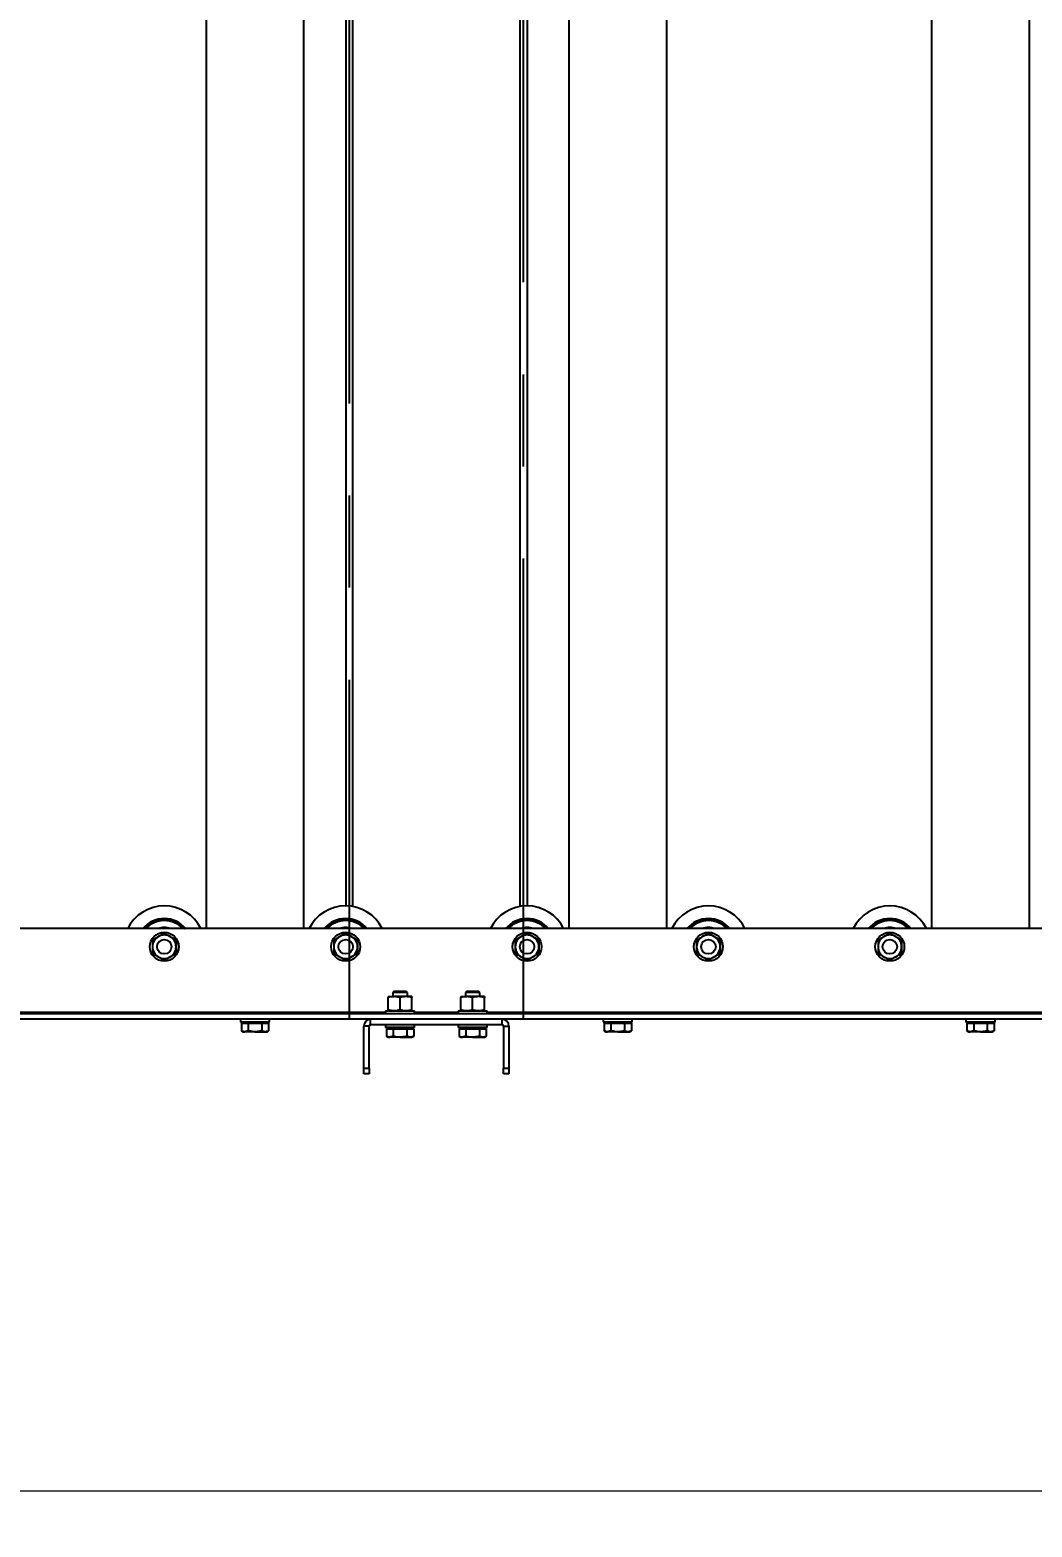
# Model space of a CAD drawing. Header units: millimetres. Extents: x 15 to 415, y 5 to 292.
# Drawn here: x 255.7 to 283.33, y 154.95 to 196.22 of the extents above; entities that cross this region are included whole.
import ezdxf

# ---------------------------------------------------------------- set-up
doc = ezdxf.new("R2010")
doc.units = ezdxf.units.MM
doc.linetypes.add('CENTERX2', pattern=[20.32, 12.7, -2.54, 2.54, -2.54])
doc.styles.add('SLDTEXTSTYLE0', font='TXT', dxfattribs={"width": 0.75})
doc.dimstyles.new('SLDDIMSTYLE0', dxfattribs={"dimtxt": 3.5, "dimasz": 3.302, "dimexe": 0, "dimexo": 0.0625, "dimgap": 0.875, "dimtad": 1, "dimlfac": 20, "dimrnd": 1e-09, "dimzin": 4, "dimdsep": 46, "dimtxsty": 'SLDTEXTSTYLE0', "dimsah": 1, "dimcen": 0.09, "dimadec": 0, "dimazin": 1, "dimtfac": 1, "dimtofl": 0, "dimtmove": 0, "dimatfit": 3, "dimfxl": 0, "dimfrac": 2, "dimtolj": 1, "dimtzin": 12, "dimarcsym": 0})

# ---------------------------------------------------------------- blocks, each defined once
blk = doc.blocks.new('_D_2')
at = {"color": 7, "linetype": 'Continuous', "lineweight": 0}
for p, q in [((66.907, 167.949), (66.907, 154.949)), ((366.907, 167.949), (366.907, 154.949)), ((66.907, 155.949), (366.907, 155.949))]:
    blk.add_line(p, q, dxfattribs=at)
at = {"color": 7, "linetype": 'Continuous', "lineweight": 18}
for points in [[(66.907, 155.949), (70.209, 155.441), (70.209, 156.457)], [(366.907, 155.949), (363.605, 156.457), (363.605, 155.441)]]:
    blk.add_solid(points, dxfattribs=at)
at = {"color": 7, "linetype": 'Continuous', "lineweight": 18, "insert": (208.503, 160.461), "char_height": 3.5, "attachment_point": 1, "style": 'SLDTEXTSTYLE0'}
blk.add_mtext('6000.00', dxfattribs=at)

msp = doc.modelspace()

# ---------------------------------------------------------------- linework, layer by layer
at = {"color": 7, "linetype": 'CENTERX2'}
for p, q in [((264.50637, 218.9489), (264.50637, 168.9489)), ((269.30837, 168.9489), (269.30837, 218.9489))]:
    msp.add_line(p, q, dxfattribs=at)
at = {"color": 7, "linetype": 'Continuous', "lineweight": 25}
for p, q in [((260.55737, 216.4489), (260.55737, 171.4489)), ((263.25737, 171.4489), (263.25737, 216.4489)), ((270.55737, 216.4489), (270.55737, 171.4489)), ((273.25737, 171.4489), (273.25737, 216.4489)), ((280.55737, 216.4489), (280.55737, 171.4489)), ((283.25737, 171.4489), (283.25737, 216.4489)), ((264.40737, 215.8239), (264.40737, 172.0739)), ((269.40737, 215.8239), (269.40737, 172.0739)), ((366.75737, 171.4489), (217.05737, 171.4489)), ((259.40737, 171.32417), (259.56987, 171.23035)), ((264.40737, 171.32417), (264.56987, 171.23035)), ((269.40737, 171.32417), (269.56987, 171.23035)), ((274.40737, 171.32417), (274.56987, 171.23035)), ((279.40737, 171.32417), (279.56987, 171.23035)), ((265.73509, 169.7189), (265.70737, 169.69117)), ((265.70737, 169.69117), (265.70737, 169.5739)), ((265.90737, 169.69117), (265.70737, 169.69117)), ((265.90737, 169.7189), (265.73509, 169.7189)), ((266.07964, 169.7189), (265.90737, 169.7189)), ((266.10737, 169.69117), (265.90737, 169.69117)), ((266.10737, 169.69117), (266.07964, 169.7189)), ((266.10737, 169.5739), (266.10737, 169.69117)), ((267.73509, 169.7189), (267.70737, 169.69117)), ((267.70737, 169.69117), (267.70737, 169.5739)), ((267.90737, 169.69117), (267.70737, 169.69117)), ((267.90737, 169.7189), (267.73509, 169.7189)), ((268.07964, 169.7189), (267.90737, 169.7189)), ((268.10737, 169.69117), (267.90737, 169.69117)), ((268.10737, 169.69117), (268.07964, 169.7189)), ((268.10737, 169.5739), (268.10737, 169.69117)), ((265.58237, 169.5739), (265.74487, 169.5739)), ((265.58237, 169.20792), (265.58237, 169.54487)), ((266.06987, 169.5739), (265.74487, 169.5739)), ((265.90737, 169.20792), (265.90737, 169.54487)), ((266.23237, 169.5739), (266.06987, 169.5739)), ((266.23237, 169.20792), (266.23237, 169.54487)), ((267.58237, 169.5739), (267.74487, 169.5739)), ((267.58237, 169.20792), (267.58237, 169.54487)), ((268.06987, 169.5739), (267.74487, 169.5739)), ((267.90737, 169.20792), (267.90737, 169.54487)), ((268.23237, 169.5739), (268.06987, 169.5739)), ((268.23237, 169.20792), (268.23237, 169.54487)), ((366.75737, 169.0989), (217.05737, 169.0989)), ((366.75737, 168.9489), (217.05737, 168.9489)), ((261.50737, 168.9489), (261.50737, 168.8689)), ((261.90737, 168.8689), (261.50737, 168.8689)), ((261.53209, 168.8389), (261.53209, 168.63292)), ((261.53209, 168.8389), (261.62591, 168.8389)), ((261.58237, 168.8689), (261.58237, 168.8389)), ((261.62591, 168.8389), (261.71973, 168.8389)), ((261.71973, 168.8389), (261.71973, 168.63292)), ((261.71973, 168.8389), (261.90737, 168.8389)), ((262.30737, 168.8689), (261.90737, 168.8689)), ((261.90737, 168.8389), (262.095, 168.8389)), ((262.095, 168.8389), (262.095, 168.63292)), ((262.095, 168.8389), (262.18882, 168.8389)), ((262.18882, 168.8389), (262.28264, 168.8389)), ((262.23237, 168.8389), (262.23237, 168.8689)), ((262.28264, 168.8389), (262.28264, 168.63292)), ((262.30737, 168.8689), (262.30737, 168.9489)), ((268.72054, 168.9489), (265.0942, 168.9489)), ((265.0942, 168.7989), (265.0942, 168.9489)), ((265.50737, 169.1789), (265.50737, 169.0989)), ((265.50737, 169.1789), (265.90737, 169.1789)), ((265.90737, 169.1789), (266.30737, 169.1789)), ((266.30737, 169.0989), (266.30737, 169.1789)), ((267.50737, 169.1789), (267.50737, 169.0989)), ((267.50737, 169.1789), (267.90737, 169.1789)), ((267.90737, 169.1789), (268.30737, 169.1789)), ((268.30737, 169.0989), (268.30737, 169.1789)), ((268.72054, 168.7989), (268.72054, 168.9489)), ((271.50737, 168.9489), (271.50737, 168.8689)), ((271.90737, 168.8689), (271.50737, 168.8689)), ((271.53209, 168.8389), (271.53209, 168.63292)), ((271.53209, 168.8389), (271.62591, 168.8389)), ((271.58237, 168.8689), (271.58237, 168.8389)), ((271.62591, 168.8389), (271.71973, 168.8389)), ((271.71973, 168.8389), (271.71973, 168.63292)), ((271.71973, 168.8389), (271.90737, 168.8389)), ((272.30737, 168.8689), (271.90737, 168.8689)), ((271.90737, 168.8389), (272.095, 168.8389)), ((272.095, 168.8389), (272.095, 168.63292)), ((272.095, 168.8389), (272.18882, 168.8389)), ((272.18882, 168.8389), (272.28264, 168.8389)), ((272.23237, 168.8389), (272.23237, 168.8689)), ((272.28264, 168.8389), (272.28264, 168.63292)), ((272.30737, 168.8689), (272.30737, 168.9489)), ((281.50737, 168.9489), (281.50737, 168.8689)), ((281.90737, 168.8689), (281.50737, 168.8689)), ((281.53209, 168.8389), (281.53209, 168.63292)), ((281.53209, 168.8389), (281.62591, 168.8389)), ((281.58237, 168.8689), (281.58237, 168.8389)), ((281.62591, 168.8389), (281.71973, 168.8389)), ((281.71973, 168.8389), (281.71973, 168.63292)), ((281.71973, 168.8389), (281.90737, 168.8389)), ((282.30737, 168.8689), (281.90737, 168.8689)), ((281.90737, 168.8389), (282.095, 168.8389)), ((282.095, 168.8389), (282.095, 168.63292)), ((282.095, 168.8389), (282.18882, 168.8389)), ((282.18882, 168.8389), (282.28264, 168.8389)), ((282.23237, 168.8389), (282.23237, 168.8689)), ((282.28264, 168.8389), (282.28264, 168.63292)), ((282.30737, 168.8689), (282.30737, 168.9489)), ((261.53209, 168.63292), (261.58237, 168.6039)), ((261.58237, 168.6039), (261.62591, 168.6039)), ((261.71973, 168.63292), (261.62591, 168.6039)), ((261.90737, 168.6039), (261.62591, 168.6039)), ((261.90737, 168.6039), (262.18882, 168.6039)), ((262.18882, 168.6039), (262.23237, 168.6039)), ((262.23237, 168.6039), (262.28264, 168.63292)), ((265.05737, 168.76207), (264.90737, 168.76207)), ((264.90737, 167.5989), (264.90737, 168.76207)), ((265.05737, 167.5989), (265.05737, 168.76207)), ((268.72054, 168.7989), (265.0942, 168.7989)), ((265.50737, 168.7989), (265.50737, 168.7189)), ((265.90737, 168.7189), (265.50737, 168.7189)), ((265.53209, 168.6889), (265.53209, 168.48292)), ((265.53209, 168.6889), (265.62591, 168.6889)), ((265.53209, 168.48292), (265.58237, 168.4539)), ((265.58237, 168.7189), (265.58237, 168.6889)), ((265.58237, 168.4539), (265.62591, 168.4539)), ((265.62591, 168.6889), (265.71973, 168.6889)), ((265.71973, 168.48292), (265.62591, 168.4539)), ((265.90737, 168.4539), (265.62591, 168.4539)), ((265.71973, 168.6889), (265.71973, 168.48292)), ((265.71973, 168.6889), (265.90737, 168.6889)), ((266.30737, 168.7189), (265.90737, 168.7189)), ((265.90737, 168.6889), (266.095, 168.6889)), ((265.90737, 168.4539), (266.18882, 168.4539)), ((266.095, 168.6889), (266.095, 168.48292)), ((266.095, 168.6889), (266.18882, 168.6889)), ((266.18882, 168.6889), (266.28264, 168.6889)), ((266.18882, 168.4539), (266.23237, 168.4539)), ((266.23237, 168.6889), (266.23237, 168.7189)), ((266.23237, 168.4539), (266.28264, 168.48292)), ((266.28264, 168.6889), (266.28264, 168.48292)), ((266.30737, 168.7189), (266.30737, 168.7989)), ((267.50737, 168.7989), (267.50737, 168.7189)), ((267.90737, 168.7189), (267.50737, 168.7189)), ((267.53209, 168.6889), (267.53209, 168.48292)), ((267.53209, 168.6889), (267.62591, 168.6889)), ((267.53209, 168.48292), (267.58237, 168.4539)), ((267.58237, 168.7189), (267.58237, 168.6889)), ((267.58237, 168.4539), (267.62591, 168.4539)), ((267.62591, 168.6889), (267.71973, 168.6889)), ((267.71973, 168.48292), (267.62591, 168.4539)), ((267.90737, 168.4539), (267.62591, 168.4539)), ((267.71973, 168.6889), (267.71973, 168.48292)), ((267.71973, 168.6889), (267.90737, 168.6889)), ((268.30737, 168.7189), (267.90737, 168.7189)), ((267.90737, 168.6889), (268.095, 168.6889)), ((267.90737, 168.4539), (268.18882, 168.4539)), ((268.095, 168.6889), (268.095, 168.48292)), ((268.095, 168.6889), (268.18882, 168.6889)), ((268.18882, 168.6889), (268.28264, 168.6889)), ((268.18882, 168.4539), (268.23237, 168.4539)), ((268.23237, 168.6889), (268.23237, 168.7189)), ((268.23237, 168.4539), (268.28264, 168.48292)), ((268.28264, 168.6889), (268.28264, 168.48292)), ((268.30737, 168.7189), (268.30737, 168.7989)), ((268.75737, 168.76207), (268.90737, 168.76207)), ((268.75737, 168.76207), (268.75737, 167.5989)), ((268.90737, 168.76207), (268.90737, 167.5989)), ((271.53209, 168.63292), (271.58237, 168.6039)), ((271.58237, 168.6039), (271.62591, 168.6039)), ((271.71973, 168.63292), (271.62591, 168.6039)), ((271.90737, 168.6039), (271.62591, 168.6039)), ((271.90737, 168.6039), (272.18882, 168.6039)), ((272.18882, 168.6039), (272.23237, 168.6039)), ((272.23237, 168.6039), (272.28264, 168.63292)), ((281.53209, 168.63292), (281.58237, 168.6039)), ((281.58237, 168.6039), (281.62591, 168.6039)), ((281.71973, 168.63292), (281.62591, 168.6039)), ((281.90737, 168.6039), (281.62591, 168.6039)), ((281.90737, 168.6039), (282.18882, 168.6039)), ((282.18882, 168.6039), (282.23237, 168.6039)), ((282.23237, 168.6039), (282.28264, 168.63292)), ((264.90737, 167.5989), (265.05737, 167.5989)), ((264.90737, 167.4489), (264.90737, 167.5989)), ((265.05737, 167.5989), (265.05737, 167.4489)), ((268.75737, 167.5989), (268.90737, 167.5989)), ((268.75737, 167.4489), (268.75737, 167.5989)), ((268.90737, 167.5989), (268.90737, 167.4489)), ((265.05737, 167.4489), (264.90737, 167.4489)), ((268.90737, 167.4489), (268.75737, 167.4489))]:
    msp.add_line(p, q, dxfattribs=at)
at = {"color": 8, "linetype": 'Continuous', "lineweight": 25}
for p, q in [((264.5942, 215.83952), (264.5942, 172.05827)), ((269.22054, 172.05827), (269.22054, 215.83952)), ((265.50737, 169.13573), (228.30737, 169.13573)), ((267.50737, 169.13573), (266.30737, 169.13573)), ((315.50737, 169.13573), (268.30737, 169.13573))]:
    msp.add_line(p, q, dxfattribs=at)
at = {"color": 7, "linetype": 'Continuous', "lineweight": 25}
for centre, radius in [((259.40737, 170.9489), 0.4), ((264.40737, 170.9489), 0.4), ((269.40737, 170.9489), 0.4), ((274.40737, 170.9489), 0.4), ((279.40737, 170.9489), 0.4), ((259.40737, 170.9489), 0.2), ((264.40737, 170.9489), 0.2), ((269.40737, 170.9489), 0.2), ((274.40737, 170.9489), 0.2), ((279.40737, 170.9489), 0.2)]:
    msp.add_circle(centre, radius, dxfattribs=at)
for centre, radius, start, end in [((259.40737, 170.9489), 1.125, 26.3878, 153.6122), ((259.40737, 170.9489), 0.775, 40.17777, 139.82223), ((264.40737, 170.9489), 1.125, 26.3878, 153.6122), ((264.40737, 170.9489), 0.775, 40.17777, 139.82223), ((269.40737, 170.9489), 1.125, 26.3878, 153.6122), ((269.40737, 170.9489), 0.775, 40.17777, 139.82223), ((274.40737, 170.9489), 1.125, 26.3878, 153.6122), ((274.40737, 170.9489), 0.775, 40.17777, 139.82223), ((279.40737, 170.9489), 1.125, 26.3878, 153.6122), ((279.40737, 170.9489), 0.775, 40.17777, 139.82223), ((259.40737, 170.9489), 0.71929, 44.037901, 135.962099), ((259.40737, 170.9489), 0.53071, 70.411799, 109.588201), ((264.40737, 170.9489), 0.71929, 44.037901, 135.962099), ((264.40737, 170.9489), 0.53071, 70.411799, 109.588201), ((269.40737, 170.9489), 0.71929, 44.037901, 135.962099), ((269.40737, 170.9489), 0.53071, 70.411799, 109.588201), ((274.40737, 170.9489), 0.71929, 44.037901, 135.962099), ((274.40737, 170.9489), 0.53071, 70.411799, 109.588201), ((279.40737, 170.9489), 0.71929, 44.037901, 135.962099), ((279.40737, 170.9489), 0.53071, 70.411799, 109.588201), ((259.40737, 170.9489), 0.325, 120, 180), ((259.40737, 170.9489), 0.325, 180, 240), ((259.40737, 170.9489), 0.325, 60, 120), ((259.40737, 170.9489), 0.325, 0, 60), ((259.40737, 170.9489), 0.325, 300, 0), ((264.40737, 170.9489), 0.325, 120, 180), ((264.40737, 170.9489), 0.325, 180, 240), ((264.40737, 170.9489), 0.325, 60, 120), ((264.40737, 170.9489), 0.325, 0, 60), ((264.40737, 170.9489), 0.325, 300, 0), ((269.40737, 170.9489), 0.325, 120, 180), ((269.40737, 170.9489), 0.325, 180, 240), ((269.40737, 170.9489), 0.325, 60, 120), ((269.40737, 170.9489), 0.325, 0, 60), ((269.40737, 170.9489), 0.325, 300, 0), ((274.40737, 170.9489), 0.325, 120, 180), ((274.40737, 170.9489), 0.325, 180, 240), ((274.40737, 170.9489), 0.325, 60, 120), ((274.40737, 170.9489), 0.325, 0, 60), ((274.40737, 170.9489), 0.325, 300, 0), ((279.40737, 170.9489), 0.325, 120, 180), ((279.40737, 170.9489), 0.325, 180, 240), ((279.40737, 170.9489), 0.325, 60, 120), ((279.40737, 170.9489), 0.325, 0, 60), ((279.40737, 170.9489), 0.325, 300, 0), ((259.40737, 170.9489), 0.325, 240, 300), ((264.40737, 170.9489), 0.325, 240, 300), ((269.40737, 170.9489), 0.325, 240, 300), ((274.40737, 170.9489), 0.325, 240, 300), ((279.40737, 170.9489), 0.325, 240, 300), ((265.0942, 168.76207), 0.18683, 90, 180), ((268.72054, 168.76207), 0.18683, 0, 90), ((265.0942, 168.76207), 0.03683, 90, 180), ((268.72054, 168.76207), 0.03683, 0, 90)]:
    msp.add_arc(centre, radius, start, end, dxfattribs=at)
at = {"color": 8, "linetype": 'Continuous', "lineweight": 25}
for points, knots in [([(258.85449, 171.4489), (258.8679, 171.46515), (258.91345, 171.52036), (259.01285, 171.59003), (259.14224, 171.65597), (259.23426, 171.67692), (259.27893, 171.68709)], [0, 0, 0, 0, 0.12713023, 0.43169984, 0.72411269, 1, 1, 1, 1]), ([(259.27893, 171.68709), (259.32438, 171.69254), (259.418, 171.70375), (259.56259, 171.68652), (259.70726, 171.64185), (259.84002, 171.56475), (259.92707, 171.49779), (259.96078, 171.45274), (259.96366, 171.4489)], [0, 0, 0, 0, 0.18103791, 0.37291991, 0.57277921, 0.77687981, 0.98098041, 1, 1, 1, 1]), ([(263.85449, 171.4489), (263.8679, 171.46515), (263.91345, 171.52036), (264.01285, 171.59003), (264.14224, 171.65597), (264.23426, 171.67692), (264.27893, 171.68709)], [0, 0, 0, 0, 0.12713023, 0.43169984, 0.72411269, 1, 1, 1, 1]), ([(264.27893, 171.68709), (264.32438, 171.69254), (264.418, 171.70375), (264.56259, 171.68652), (264.70726, 171.64185), (264.84002, 171.56475), (264.92707, 171.49779), (264.96078, 171.45274), (264.96366, 171.4489)], [0, 0, 0, 0, 0.18103791, 0.37291991, 0.57277921, 0.77687981, 0.98098041, 1, 1, 1, 1]), ([(268.85449, 171.4489), (268.8679, 171.46515), (268.91345, 171.52036), (269.01285, 171.59003), (269.14224, 171.65597), (269.23426, 171.67692), (269.27893, 171.68709)], [0, 0, 0, 0, 0.12713023, 0.43169984, 0.72411269, 1, 1, 1, 1]), ([(269.27893, 171.68709), (269.32438, 171.69254), (269.418, 171.70375), (269.56259, 171.68652), (269.70726, 171.64185), (269.84002, 171.56475), (269.92707, 171.49779), (269.96078, 171.45274), (269.96366, 171.4489)], [0, 0, 0, 0, 0.18103791, 0.37291991, 0.57277921, 0.77687981, 0.98098041, 1, 1, 1, 1]), ([(273.85449, 171.4489), (273.8679, 171.46515), (273.91345, 171.52036), (274.01285, 171.59003), (274.14224, 171.65597), (274.23426, 171.67692), (274.27893, 171.68709)], [0, 0, 0, 0, 0.12713023, 0.43169984, 0.72411269, 1, 1, 1, 1]), ([(274.27893, 171.68709), (274.32438, 171.69254), (274.418, 171.70375), (274.56259, 171.68652), (274.70726, 171.64185), (274.84002, 171.56475), (274.92707, 171.49779), (274.96078, 171.45274), (274.96366, 171.4489)], [0, 0, 0, 0, 0.181037906, 0.372919912, 0.57277921, 0.776879809, 0.980980408, 1, 1, 1, 1]), ([(278.85449, 171.4489), (278.8679, 171.46515), (278.91345, 171.52036), (279.01285, 171.59003), (279.14224, 171.65597), (279.23426, 171.67692), (279.27893, 171.68709)], [0, 0, 0, 0, 0.127130234, 0.431699841, 0.724112691, 1, 1, 1, 1]), ([(279.27893, 171.68709), (279.32438, 171.69254), (279.418, 171.70375), (279.56259, 171.68652), (279.70726, 171.64185), (279.84002, 171.56475), (279.92707, 171.49779), (279.96078, 171.45274), (279.96366, 171.4489)], [0, 0, 0, 0, 0.18103791, 0.37291991, 0.57277921, 0.77687981, 0.98098041, 1, 1, 1, 1])]:
    msp.add_open_spline(points, degree=3, knots=knots, dxfattribs=at)
at = {"color": 7, "linetype": 'Continuous', "lineweight": 25}
for points, knots in [([(259.24487, 171.23035), (259.24872, 171.23258), (259.30359, 171.26426), (259.35737, 171.29531), (259.40737, 171.32417)], [0, 0, 0, 0, 0.07021477, 1, 1, 1, 1]), ([(264.24487, 171.23035), (264.24872, 171.23258), (264.30359, 171.26426), (264.35737, 171.29531), (264.40737, 171.32417)], [0, 0, 0, 0, 0.07021477, 1, 1, 1, 1]), ([(269.24487, 171.23035), (269.24872, 171.23258), (269.30359, 171.26426), (269.35737, 171.29531), (269.40737, 171.32417)], [0, 0, 0, 0, 0.07021477, 1, 1, 1, 1]), ([(274.24487, 171.23035), (274.24872, 171.23258), (274.30359, 171.26426), (274.35737, 171.29531), (274.40737, 171.32417)], [0, 0, 0, 0, 0.07021477, 1, 1, 1, 1]), ([(279.24487, 171.23035), (279.24872, 171.23258), (279.30359, 171.26426), (279.35737, 171.29531), (279.40737, 171.32417)], [0, 0, 0, 0, 0.07021477, 1, 1, 1, 1]), ([(259.08237, 171.13654), (259.09548, 171.14411), (259.12176, 171.15928), (259.16209, 171.18256), (259.20319, 171.20629), (259.23094, 171.22232), (259.24487, 171.23035)], [0, 0, 0, 0, 0.24726861, 0.49536257, 0.74687401, 1, 1, 1, 1]), ([(259.08237, 171.13654), (259.08237, 171.12078), (259.08237, 171.05962), (259.08237, 170.99608), (259.08237, 170.9489)], [0, 0, 0, 0, 0.25755135, 1, 1, 1, 1]), ([(259.08237, 170.9489), (259.08237, 170.93183), (259.08237, 170.86832), (259.08237, 170.80648), (259.08237, 170.76126)], [0, 0, 0, 0, 0.26863361, 1, 1, 1, 1]), ([(259.56987, 171.23035), (259.57372, 171.22813), (259.62859, 171.19645), (259.68237, 171.1654), (259.73237, 171.13654)], [0, 0, 0, 0, 0.07021477, 1, 1, 1, 1]), ([(259.73237, 171.13654), (259.73237, 171.12078), (259.73237, 171.05962), (259.73237, 170.99608), (259.73237, 170.9489)], [0, 0, 0, 0, 0.257551345, 1, 1, 1, 1]), ([(259.73237, 170.9489), (259.73237, 170.93183), (259.73237, 170.86832), (259.73237, 170.80648), (259.73237, 170.76126)], [0, 0, 0, 0, 0.26863361, 1, 1, 1, 1]), ([(264.08237, 171.13654), (264.09548, 171.14411), (264.12176, 171.15928), (264.16209, 171.18256), (264.20319, 171.20629), (264.23094, 171.22232), (264.24487, 171.23035)], [0, 0, 0, 0, 0.24726861, 0.49536257, 0.74687401, 1, 1, 1, 1]), ([(264.08237, 171.13654), (264.08237, 171.12078), (264.08237, 171.05962), (264.08237, 170.99608), (264.08237, 170.9489)], [0, 0, 0, 0, 0.25755135, 1, 1, 1, 1]), ([(264.08237, 170.9489), (264.08237, 170.93183), (264.08237, 170.86832), (264.08237, 170.80648), (264.08237, 170.76126)], [0, 0, 0, 0, 0.26863361, 1, 1, 1, 1]), ([(264.56987, 171.23035), (264.57372, 171.22813), (264.62859, 171.19645), (264.68237, 171.1654), (264.73237, 171.13654)], [0, 0, 0, 0, 0.07021477, 1, 1, 1, 1]), ([(264.73237, 171.13654), (264.73237, 171.12078), (264.73237, 171.05962), (264.73237, 170.99608), (264.73237, 170.9489)], [0, 0, 0, 0, 0.257551345, 1, 1, 1, 1]), ([(264.73237, 170.9489), (264.73237, 170.93183), (264.73237, 170.86832), (264.73237, 170.80648), (264.73237, 170.76126)], [0, 0, 0, 0, 0.26863361, 1, 1, 1, 1]), ([(269.08237, 171.13654), (269.09548, 171.14411), (269.12176, 171.15928), (269.16209, 171.18256), (269.20319, 171.20629), (269.23094, 171.22232), (269.24487, 171.23035)], [0, 0, 0, 0, 0.24726861, 0.49536257, 0.74687401, 1, 1, 1, 1]), ([(269.08237, 171.13654), (269.08237, 171.12078), (269.08237, 171.05962), (269.08237, 170.99608), (269.08237, 170.9489)], [0, 0, 0, 0, 0.25755135, 1, 1, 1, 1]), ([(269.08237, 170.9489), (269.08237, 170.93183), (269.08237, 170.86832), (269.08237, 170.80648), (269.08237, 170.76126)], [0, 0, 0, 0, 0.26863361, 1, 1, 1, 1]), ([(269.56987, 171.23035), (269.57372, 171.22813), (269.62859, 171.19645), (269.68237, 171.1654), (269.73237, 171.13654)], [0, 0, 0, 0, 0.07021477, 1, 1, 1, 1]), ([(269.73237, 171.13654), (269.73237, 171.12078), (269.73237, 171.05962), (269.73237, 170.99608), (269.73237, 170.9489)], [0, 0, 0, 0, 0.257551345, 1, 1, 1, 1]), ([(269.73237, 170.9489), (269.73237, 170.93183), (269.73237, 170.86832), (269.73237, 170.80648), (269.73237, 170.76126)], [0, 0, 0, 0, 0.26863361, 1, 1, 1, 1]), ([(274.08237, 171.13654), (274.09548, 171.14411), (274.12176, 171.15928), (274.16209, 171.18256), (274.20319, 171.20629), (274.23094, 171.22232), (274.24487, 171.23035)], [0, 0, 0, 0, 0.24726861, 0.49536257, 0.74687401, 1, 1, 1, 1]), ([(274.08237, 171.13654), (274.08237, 171.12078), (274.08237, 171.05962), (274.08237, 170.99608), (274.08237, 170.9489)], [0, 0, 0, 0, 0.25755135, 1, 1, 1, 1]), ([(274.08237, 170.9489), (274.08237, 170.93183), (274.08237, 170.86832), (274.08237, 170.80648), (274.08237, 170.76126)], [0, 0, 0, 0, 0.26863361, 1, 1, 1, 1]), ([(274.56987, 171.23035), (274.57372, 171.22813), (274.62859, 171.19645), (274.68237, 171.1654), (274.73237, 171.13654)], [0, 0, 0, 0, 0.07021477, 1, 1, 1, 1]), ([(274.73237, 171.13654), (274.73237, 171.12078), (274.73237, 171.05962), (274.73237, 170.99608), (274.73237, 170.9489)], [0, 0, 0, 0, 0.257551345, 1, 1, 1, 1]), ([(274.73237, 170.9489), (274.73237, 170.93183), (274.73237, 170.86832), (274.73237, 170.80648), (274.73237, 170.76126)], [0, 0, 0, 0, 0.26863361, 1, 1, 1, 1]), ([(279.08237, 171.13654), (279.09548, 171.14411), (279.12176, 171.15928), (279.16209, 171.18256), (279.20319, 171.20629), (279.23094, 171.22232), (279.24487, 171.23035)], [0, 0, 0, 0, 0.24726861, 0.49536257, 0.74687401, 1, 1, 1, 1]), ([(279.08237, 171.13654), (279.08237, 171.12078), (279.08237, 171.05962), (279.08237, 170.99608), (279.08237, 170.9489)], [0, 0, 0, 0, 0.25755135, 1, 1, 1, 1]), ([(279.08237, 170.9489), (279.08237, 170.93183), (279.08237, 170.86832), (279.08237, 170.80648), (279.08237, 170.76126)], [0, 0, 0, 0, 0.26863361, 1, 1, 1, 1]), ([(279.56987, 171.23035), (279.57372, 171.22813), (279.62859, 171.19645), (279.68237, 171.1654), (279.73237, 171.13654)], [0, 0, 0, 0, 0.07021477, 1, 1, 1, 1]), ([(279.73237, 171.13654), (279.73237, 171.12078), (279.73237, 171.05962), (279.73237, 170.99608), (279.73237, 170.9489)], [0, 0, 0, 0, 0.257551345, 1, 1, 1, 1]), ([(279.73237, 170.9489), (279.73237, 170.93183), (279.73237, 170.86832), (279.73237, 170.80648), (279.73237, 170.76126)], [0, 0, 0, 0, 0.26863361, 1, 1, 1, 1]), ([(259.24487, 170.66744), (259.24102, 170.66966), (259.21185, 170.6865), (259.15685, 170.71825), (259.10735, 170.74684), (259.08237, 170.76126)], [0, 0, 0, 0, 0.07007691, 0.53077766, 1, 1, 1, 1]), ([(259.40737, 170.57362), (259.39425, 170.58119), (259.36797, 170.59636), (259.32764, 170.61965), (259.28655, 170.64337), (259.25879, 170.6594), (259.24487, 170.66744)], [0, 0, 0, 0, 0.24726861, 0.49536257, 0.74687401, 1, 1, 1, 1]), ([(259.56987, 170.66744), (259.56602, 170.66521), (259.53685, 170.64837), (259.48185, 170.61662), (259.43235, 170.58804), (259.40737, 170.57362)], [0, 0, 0, 0, 0.070076912, 0.530777664, 1, 1, 1, 1]), ([(259.73237, 170.76126), (259.70598, 170.74602), (259.65271, 170.71527), (259.59765, 170.68348), (259.56987, 170.66744)], [0, 0, 0, 0, 0.49545796, 1, 1, 1, 1]), ([(264.24487, 170.66744), (264.24102, 170.66966), (264.21185, 170.6865), (264.15685, 170.71825), (264.10735, 170.74684), (264.08237, 170.76126)], [0, 0, 0, 0, 0.07007691, 0.53077766, 1, 1, 1, 1]), ([(264.40737, 170.57362), (264.39425, 170.58119), (264.36797, 170.59636), (264.32764, 170.61965), (264.28655, 170.64337), (264.25879, 170.6594), (264.24487, 170.66744)], [0, 0, 0, 0, 0.24726861, 0.49536257, 0.74687401, 1, 1, 1, 1]), ([(264.56987, 170.66744), (264.56602, 170.66521), (264.53685, 170.64837), (264.48185, 170.61662), (264.43235, 170.58804), (264.40737, 170.57362)], [0, 0, 0, 0, 0.070076912, 0.530777664, 1, 1, 1, 1]), ([(264.73237, 170.76126), (264.70598, 170.74602), (264.65271, 170.71527), (264.59765, 170.68348), (264.56987, 170.66744)], [0, 0, 0, 0, 0.49545796, 1, 1, 1, 1]), ([(269.24487, 170.66744), (269.24102, 170.66966), (269.21185, 170.6865), (269.15685, 170.71825), (269.10735, 170.74684), (269.08237, 170.76126)], [0, 0, 0, 0, 0.07007691, 0.53077766, 1, 1, 1, 1]), ([(269.40737, 170.57362), (269.39425, 170.58119), (269.36797, 170.59636), (269.32764, 170.61965), (269.28655, 170.64337), (269.25879, 170.6594), (269.24487, 170.66744)], [0, 0, 0, 0, 0.24726861, 0.49536257, 0.74687401, 1, 1, 1, 1]), ([(269.56987, 170.66744), (269.56602, 170.66521), (269.53685, 170.64837), (269.48185, 170.61662), (269.43235, 170.58804), (269.40737, 170.57362)], [0, 0, 0, 0, 0.070076912, 0.530777664, 1, 1, 1, 1]), ([(269.73237, 170.76126), (269.70598, 170.74602), (269.65271, 170.71527), (269.59765, 170.68348), (269.56987, 170.66744)], [0, 0, 0, 0, 0.49545796, 1, 1, 1, 1]), ([(274.24487, 170.66744), (274.24102, 170.66966), (274.21185, 170.6865), (274.15685, 170.71825), (274.10735, 170.74684), (274.08237, 170.76126)], [0, 0, 0, 0, 0.07007691, 0.53077766, 1, 1, 1, 1]), ([(274.40737, 170.57362), (274.39425, 170.58119), (274.36797, 170.59636), (274.32764, 170.61965), (274.28655, 170.64337), (274.25879, 170.6594), (274.24487, 170.66744)], [0, 0, 0, 0, 0.24726861, 0.49536257, 0.74687401, 1, 1, 1, 1]), ([(274.56987, 170.66744), (274.56602, 170.66521), (274.53685, 170.64837), (274.48185, 170.61662), (274.43235, 170.58804), (274.40737, 170.57362)], [0, 0, 0, 0, 0.070076912, 0.530777664, 1, 1, 1, 1]), ([(274.73237, 170.76126), (274.70598, 170.74602), (274.65271, 170.71527), (274.59765, 170.68348), (274.56987, 170.66744)], [0, 0, 0, 0, 0.49545796, 1, 1, 1, 1]), ([(279.24487, 170.66744), (279.24102, 170.66966), (279.21185, 170.6865), (279.15685, 170.71825), (279.10735, 170.74684), (279.08237, 170.76126)], [0, 0, 0, 0, 0.07007691, 0.53077766, 1, 1, 1, 1]), ([(279.40737, 170.57362), (279.39425, 170.58119), (279.36797, 170.59636), (279.32764, 170.61965), (279.28655, 170.64337), (279.25879, 170.6594), (279.24487, 170.66744)], [0, 0, 0, 0, 0.24726861, 0.49536257, 0.74687401, 1, 1, 1, 1]), ([(279.56987, 170.66744), (279.56602, 170.66521), (279.53685, 170.64837), (279.48185, 170.61662), (279.43235, 170.58804), (279.40737, 170.57362)], [0, 0, 0, 0, 0.070076912, 0.530777664, 1, 1, 1, 1]), ([(279.73237, 170.76126), (279.70598, 170.74602), (279.65271, 170.71527), (279.59765, 170.68348), (279.56987, 170.66744)], [0, 0, 0, 0, 0.49545796, 1, 1, 1, 1]), ([(265.74487, 169.5739), (265.74102, 169.57386), (265.71185, 169.5736), (265.65685, 169.56726), (265.60735, 169.55238), (265.58237, 169.54487)], [0, 0, 0, 0, 0.07007691, 0.53077766, 1, 1, 1, 1]), ([(265.58237, 169.5739), (265.58237, 169.57347), (265.58237, 169.57186), (265.58237, 169.55627), (265.58237, 169.54487)], [0, 0, 0, 0, 0.26863361, 1, 1, 1, 1]), ([(265.90737, 169.54487), (265.89425, 169.54902), (265.86797, 169.55733), (265.82764, 169.56645), (265.78655, 169.5727), (265.75879, 169.5735), (265.74487, 169.5739)], [0, 0, 0, 0, 0.24726861, 0.49536257, 0.74687401, 1, 1, 1, 1]), ([(266.06987, 169.5739), (266.06602, 169.57386), (266.03685, 169.5736), (265.98185, 169.56726), (265.93235, 169.55238), (265.90737, 169.54487)], [0, 0, 0, 0, 0.070076912, 0.530777664, 1, 1, 1, 1]), ([(266.23237, 169.54487), (266.20598, 169.55298), (266.15271, 169.56936), (266.09765, 169.57237), (266.06987, 169.5739)], [0, 0, 0, 0, 0.49545796, 1, 1, 1, 1]), ([(266.23237, 169.5739), (266.23237, 169.57347), (266.23237, 169.57186), (266.23237, 169.55627), (266.23237, 169.54487)], [0, 0, 0, 0, 0.268633605, 1, 1, 1, 1]), ([(267.74487, 169.5739), (267.74102, 169.57386), (267.71185, 169.5736), (267.65685, 169.56726), (267.60735, 169.55238), (267.58237, 169.54487)], [0, 0, 0, 0, 0.07007691, 0.53077766, 1, 1, 1, 1]), ([(267.58237, 169.5739), (267.58237, 169.57347), (267.58237, 169.57186), (267.58237, 169.55627), (267.58237, 169.54487)], [0, 0, 0, 0, 0.26863361, 1, 1, 1, 1]), ([(267.90737, 169.54487), (267.89425, 169.54902), (267.86797, 169.55733), (267.82764, 169.56645), (267.78655, 169.5727), (267.75879, 169.5735), (267.74487, 169.5739)], [0, 0, 0, 0, 0.24726861, 0.49536257, 0.74687401, 1, 1, 1, 1]), ([(268.06987, 169.5739), (268.06602, 169.57386), (268.03685, 169.5736), (267.98185, 169.56726), (267.93235, 169.55238), (267.90737, 169.54487)], [0, 0, 0, 0, 0.070076912, 0.530777664, 1, 1, 1, 1]), ([(268.23237, 169.54487), (268.20598, 169.55298), (268.15271, 169.56936), (268.09765, 169.57237), (268.06987, 169.5739)], [0, 0, 0, 0, 0.49545796, 1, 1, 1, 1]), ([(268.23237, 169.5739), (268.23237, 169.57347), (268.23237, 169.57186), (268.23237, 169.55627), (268.23237, 169.54487)], [0, 0, 0, 0, 0.268633605, 1, 1, 1, 1]), ([(265.74487, 169.1789), (265.74102, 169.17893), (265.71185, 169.17919), (265.65685, 169.18553), (265.60735, 169.20042), (265.58237, 169.20792)], [0, 0, 0, 0, 0.07007691, 0.53077766, 1, 1, 1, 1]), ([(265.58237, 169.1789), (265.58237, 169.17937), (265.58237, 169.18048), (265.58237, 169.19002), (265.58237, 169.20194), (265.58237, 169.20792)], [0, 0, 0, 0, 0.26840654, 0.6323729, 1, 1, 1, 1]), ([(265.90737, 169.20792), (265.88098, 169.19981), (265.82771, 169.18344), (265.77265, 169.18042), (265.74487, 169.1789)], [0, 0, 0, 0, 0.49545796, 1, 1, 1, 1]), ([(266.06987, 169.1789), (266.06602, 169.17893), (266.03685, 169.17919), (265.98185, 169.18553), (265.93235, 169.20042), (265.90737, 169.20792)], [0, 0, 0, 0, 0.07007691, 0.53077766, 1, 1, 1, 1]), ([(266.23237, 169.20792), (266.20598, 169.19981), (266.15271, 169.18344), (266.09765, 169.18042), (266.06987, 169.1789)], [0, 0, 0, 0, 0.49545796, 1, 1, 1, 1]), ([(266.23237, 169.1789), (266.23237, 169.17901), (266.23237, 169.17923), (266.23237, 169.18124), (266.23237, 169.18496), (266.23237, 169.19097), (266.23237, 169.19856), (266.23237, 169.2048), (266.23237, 169.20792)], [0, 0, 0, 0, 0.134063859, 0.268398504, 0.450124203, 0.63239475, 0.8160265, 1, 1, 1, 1]), ([(267.74487, 169.1789), (267.74102, 169.17893), (267.71185, 169.17919), (267.65685, 169.18553), (267.60735, 169.20042), (267.58237, 169.20792)], [0, 0, 0, 0, 0.07007691, 0.53077766, 1, 1, 1, 1]), ([(267.58237, 169.1789), (267.58237, 169.17937), (267.58237, 169.18048), (267.58237, 169.19002), (267.58237, 169.20194), (267.58237, 169.20792)], [0, 0, 0, 0, 0.26840654, 0.6323729, 1, 1, 1, 1]), ([(267.90737, 169.20792), (267.88098, 169.19981), (267.82771, 169.18344), (267.77265, 169.18042), (267.74487, 169.1789)], [0, 0, 0, 0, 0.49545796, 1, 1, 1, 1]), ([(268.06987, 169.1789), (268.06602, 169.17893), (268.03685, 169.17919), (267.98185, 169.18553), (267.93235, 169.20042), (267.90737, 169.20792)], [0, 0, 0, 0, 0.07007691, 0.53077766, 1, 1, 1, 1]), ([(268.23237, 169.20792), (268.20598, 169.19981), (268.15271, 169.18344), (268.09765, 169.18042), (268.06987, 169.1789)], [0, 0, 0, 0, 0.49545796, 1, 1, 1, 1]), ([(268.23237, 169.1789), (268.23237, 169.17901), (268.23237, 169.17923), (268.23237, 169.18124), (268.23237, 169.18496), (268.23237, 169.19097), (268.23237, 169.19856), (268.23237, 169.2048), (268.23237, 169.20792)], [0, 0, 0, 0, 0.13406386, 0.2683985, 0.4501242, 0.63239475, 0.8160265, 1, 1, 1, 1]), ([(261.62591, 168.6039), (261.62368, 168.60393), (261.61782, 168.60401), (261.6083, 168.60486), (261.59738, 168.60663), (261.58277, 168.61009), (261.5682, 168.6151), (261.55372, 168.62148), (261.54286, 168.62686), (261.53568, 168.6309), (261.53209, 168.63292)], [0, 0, 0, 0, 0.070036107, 0.184842993, 0.299816611, 0.41526294, 0.647866756, 0.765024679, 0.882473115, 1, 1, 1, 1]), ([(261.90737, 168.6039), (261.89201, 168.60425), (261.82851, 168.60569), (261.76664, 168.62118), (261.71973, 168.63292)], [0, 0, 0, 0, 0.24185142, 1, 1, 1, 1]), ([(262.095, 168.63292), (262.08133, 168.6291), (262.02022, 168.61201), (261.95669, 168.60744), (261.90737, 168.6039)], [0, 0, 0, 0, 0.22371328, 1, 1, 1, 1]), ([(262.18882, 168.6039), (262.1866, 168.60393), (262.16976, 168.60419), (262.13801, 168.61053), (262.10943, 168.62542), (262.095, 168.63292)], [0, 0, 0, 0, 0.07007691, 0.53077766, 1, 1, 1, 1]), ([(262.28264, 168.63292), (262.27507, 168.62878), (262.25988, 168.62046), (262.24051, 168.61284), (262.22481, 168.60828), (262.2129, 168.60579), (262.20088, 168.6042), (262.19285, 168.604), (262.18882, 168.6039)], [0, 0, 0, 0, 0.2473449, 0.49601219, 0.62098533, 0.74684355, 0.87330953, 1, 1, 1, 1]), ([(265.62591, 168.4539), (265.62368, 168.45393), (265.61782, 168.45401), (265.6083, 168.45486), (265.59738, 168.45663), (265.58277, 168.46009), (265.5682, 168.4651), (265.55372, 168.47148), (265.54286, 168.47686), (265.53568, 168.4809), (265.53209, 168.48292)], [0, 0, 0, 0, 0.07003611, 0.18484299, 0.29981661, 0.41526294, 0.64786676, 0.76502468, 0.88247311, 1, 1, 1, 1]), ([(265.90737, 168.4539), (265.89201, 168.45425), (265.82851, 168.45569), (265.76664, 168.47118), (265.71973, 168.48292)], [0, 0, 0, 0, 0.24185142, 1, 1, 1, 1]), ([(266.095, 168.48292), (266.08133, 168.4791), (266.02022, 168.46201), (265.95669, 168.45744), (265.90737, 168.4539)], [0, 0, 0, 0, 0.22371328, 1, 1, 1, 1]), ([(266.18882, 168.4539), (266.1866, 168.45393), (266.16976, 168.45419), (266.13801, 168.46053), (266.10943, 168.47542), (266.095, 168.48292)], [0, 0, 0, 0, 0.070076912, 0.530777664, 1, 1, 1, 1]), ([(266.28264, 168.48292), (266.27507, 168.47878), (266.25988, 168.47046), (266.24051, 168.46284), (266.22481, 168.45828), (266.2129, 168.45579), (266.20088, 168.4542), (266.19285, 168.454), (266.18882, 168.4539)], [0, 0, 0, 0, 0.2473449, 0.49601219, 0.62098533, 0.74684355, 0.87330953, 1, 1, 1, 1]), ([(267.62591, 168.4539), (267.62368, 168.45393), (267.61782, 168.45401), (267.6083, 168.45486), (267.59738, 168.45663), (267.58277, 168.46009), (267.5682, 168.4651), (267.55372, 168.47148), (267.54286, 168.47686), (267.53568, 168.4809), (267.53209, 168.48292)], [0, 0, 0, 0, 0.07003611, 0.18484299, 0.29981661, 0.41526294, 0.64786676, 0.76502468, 0.88247311, 1, 1, 1, 1]), ([(267.90737, 168.4539), (267.89201, 168.45425), (267.82851, 168.45569), (267.76664, 168.47118), (267.71973, 168.48292)], [0, 0, 0, 0, 0.24185142, 1, 1, 1, 1]), ([(268.095, 168.48292), (268.08133, 168.4791), (268.02022, 168.46201), (267.95669, 168.45744), (267.90737, 168.4539)], [0, 0, 0, 0, 0.22371328, 1, 1, 1, 1]), ([(268.18882, 168.4539), (268.1866, 168.45393), (268.16976, 168.45419), (268.13801, 168.46053), (268.10943, 168.47542), (268.095, 168.48292)], [0, 0, 0, 0, 0.070076912, 0.530777664, 1, 1, 1, 1]), ([(268.28264, 168.48292), (268.27507, 168.47878), (268.25988, 168.47046), (268.24051, 168.46284), (268.22481, 168.45828), (268.2129, 168.45579), (268.20088, 168.4542), (268.19285, 168.454), (268.18882, 168.4539)], [0, 0, 0, 0, 0.2473449, 0.49601219, 0.62098533, 0.74684355, 0.87330953, 1, 1, 1, 1]), ([(271.62591, 168.6039), (271.62368, 168.60393), (271.61782, 168.60401), (271.6083, 168.60486), (271.59738, 168.60663), (271.58277, 168.61009), (271.5682, 168.6151), (271.55372, 168.62148), (271.54286, 168.62686), (271.53568, 168.6309), (271.53209, 168.63292)], [0, 0, 0, 0, 0.070036107, 0.184842993, 0.299816611, 0.41526294, 0.647866756, 0.765024679, 0.882473115, 1, 1, 1, 1]), ([(271.90737, 168.6039), (271.89201, 168.60425), (271.82851, 168.60569), (271.76664, 168.62118), (271.71973, 168.63292)], [0, 0, 0, 0, 0.24185142, 1, 1, 1, 1]), ([(272.095, 168.63292), (272.08133, 168.6291), (272.02022, 168.61201), (271.95669, 168.60744), (271.90737, 168.6039)], [0, 0, 0, 0, 0.22371328, 1, 1, 1, 1]), ([(272.18882, 168.6039), (272.1866, 168.60393), (272.16976, 168.60419), (272.13801, 168.61053), (272.10943, 168.62542), (272.095, 168.63292)], [0, 0, 0, 0, 0.07007691, 0.53077766, 1, 1, 1, 1]), ([(272.28264, 168.63292), (272.27507, 168.62878), (272.25988, 168.62046), (272.24051, 168.61284), (272.22481, 168.60828), (272.2129, 168.60579), (272.20088, 168.6042), (272.19285, 168.604), (272.18882, 168.6039)], [0, 0, 0, 0, 0.2473449, 0.49601219, 0.62098533, 0.74684355, 0.87330953, 1, 1, 1, 1]), ([(281.62591, 168.6039), (281.62368, 168.60393), (281.61782, 168.60401), (281.6083, 168.60486), (281.59738, 168.60663), (281.58277, 168.61009), (281.5682, 168.6151), (281.55372, 168.62148), (281.54286, 168.62686), (281.53568, 168.6309), (281.53209, 168.63292)], [0, 0, 0, 0, 0.07003611, 0.18484299, 0.29981661, 0.41526294, 0.64786676, 0.76502468, 0.88247311, 1, 1, 1, 1]), ([(281.90737, 168.6039), (281.89201, 168.60425), (281.82851, 168.60569), (281.76664, 168.62118), (281.71973, 168.63292)], [0, 0, 0, 0, 0.24185142, 1, 1, 1, 1]), ([(282.095, 168.63292), (282.08133, 168.6291), (282.02022, 168.61201), (281.95669, 168.60744), (281.90737, 168.6039)], [0, 0, 0, 0, 0.22371328, 1, 1, 1, 1]), ([(282.18882, 168.6039), (282.1866, 168.60393), (282.16976, 168.60419), (282.13801, 168.61053), (282.10943, 168.62542), (282.095, 168.63292)], [0, 0, 0, 0, 0.07007691, 0.53077766, 1, 1, 1, 1]), ([(282.28264, 168.63292), (282.27507, 168.62878), (282.25988, 168.62046), (282.24051, 168.61284), (282.22481, 168.60828), (282.2129, 168.60579), (282.20088, 168.6042), (282.19285, 168.604), (282.18882, 168.6039)], [0, 0, 0, 0, 0.2473449, 0.49601219, 0.62098533, 0.74684355, 0.87330953, 1, 1, 1, 1])]:
    msp.add_open_spline(points, degree=3, knots=knots, dxfattribs=at)

# ---------------------------------------------------------------- dimensions: what is measured, and where the dimension line sits
at = {"color": 7, "linetype": 'Continuous', "lineweight": 18}
dim = msp.add_linear_dim(base=(366.90737, 155.9488), p1=(66.90737, 168.9489), p2=(366.90737, 168.9489), angle=0, dimstyle='SLDDIMSTYLE0', dxfattribs=at)
dim.commit()
dim.dimension.update_dxf_attribs({"geometry": '_D_2', "text_midpoint": (216.90737, 155.9488), "dimtype": 160})

doc.saveas('drawing.dxf')
